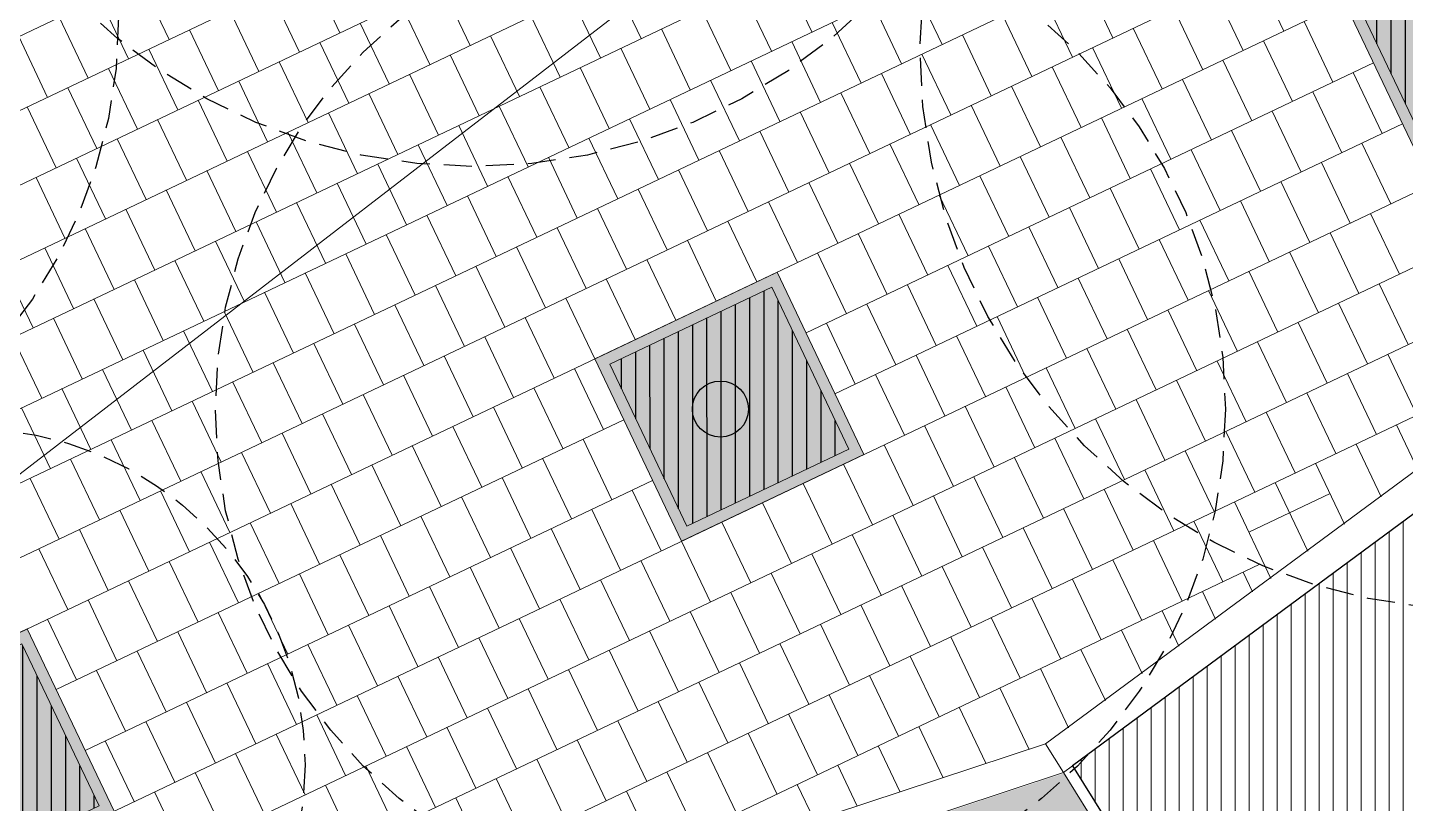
# Model space of a CAD drawing. Header units: metres. Extents: x 678805 to 1359287, y 2747329 to 5497370.
# Drawn here: x 679772.05 to 679784.33, y 2748725.15 to 2748732.07 of the extents above; entities that cross this region are included whole.
import ezdxf
from ezdxf.enums import TextEntityAlignment as Align

# ---------------------------------------------------------------- set-up
doc = ezdxf.new("R2010")
doc.units = ezdxf.units.M
doc.linetypes.add('XREF_MON_SFT_TREES$0$HIDDEN', pattern=[0.375, 0.25, -0.125])
for name, color, linetype in [('00_XREF_MON_HSC_PAVEMENT', 7, 'Continuous'), ('00_XREF_TWQ_SFT_TREES', 7, 'Continuous'), ('XREF_MON_GENERAL_LAYOUT$0$02-L-Edge Line Step -10cm', 6, 'Continuous'), ('XREF_MON_HSC_PAVEMENT$0$03-TR-Tree Pit_Green', 74, 'Continuous'), ('XREF_MON_SFT_TREES$0$SL_TREE_CANOPY', 251, 'XREF_MON_SFT_TREES$0$HIDDEN'), ('XREF_MON_SFT_TREES$0$SL_TREE_TRUNK', 251, 'Continuous')]:
    doc.layers.add(name, color=color, linetype=linetype)
for name, color, linetype, true_color in [('02-L-Waterfeatures 01', 7, 'Continuous', 0x4da6ff), ('XREF_MON_HSC_PAVEMENT$0$03-TR-Tree Pit_White', 7, 'Continuous', 0xfcfcfc), ('XREF_MON_SFT_TREES$0$SL_TREE_ACACIA_ETBAICA', 7, 'Continuous', 0x405700), ('XREF_MON_SFT_TREES$0$SL_TREE_ALBIZIA_LEBBECK', 7, 'Continuous', 0xa3a300), ('XREF_MON_SFT_TREES$0$SL_TREE_CERCIDIUM_FLORIDUM', 7, 'Continuous', 0xe0e000), ('XREF_MON_SFT_TREES$0$SL_TREE_ZIZIPHUS_SPINA', 7, 'Continuous', 0xc6d408)]:
    doc.layers.add(name, color=color, linetype=linetype, true_color=true_color)
for name, color, linetype, lineweight in [('XREF_MON_GENERAL_LAYOUT$0$02-L-Level Curves 0.50m', 33, 'Continuous', 5), ('XREF_MON_GENERAL_LAYOUT$0$02-L-Material Change', 251, 'Continuous', 5), ('XREF_MON_GENERAL_LAYOUT$0$04-BK-Tree Pit', 6, 'Continuous', 5), ('XREF_MON_HSC_PAVEMENT$0$04-BK-Tree Pit', 6, 'Continuous', 5)]:
    doc.layers.add(name, color=color, linetype=linetype, lineweight=lineweight)
for name, color, linetype, lineweight, true_color in [('XREF_MON_HSC_PAVEMENT$0$02-L-Joints-Paviment_07_Precast Concrete Blocks 60X40', 7, 'Continuous', 5, 0x999999), ('XREF_MON_HSC_PAVEMENT$0$03-TR-Pavement_02_Sealed Gravel', 7, 'Continuous', 5, 0x38321e), ('XREF_MON_HSC_PAVEMENT$0$03-TR-Pavement_06_Concrete Slab in situ', 7, 'Continuous', 9, 0xf7f7f7), ('XREF_MON_HSC_PAVEMENT$0$03-TR-Pavement_07_Precast Concrete Blocks 60X40', 7, 'Continuous', 5, 0x999999)]:
    doc.layers.add(name, color=color, linetype=linetype, lineweight=lineweight, true_color=true_color)
doc.layers.get('XREF_MON_SFT_TREES$0$SL_TREE_ACACIA_ETBAICA').off()
doc.layers.get('XREF_MON_SFT_TREES$0$SL_TREE_ALBIZIA_LEBBECK').off()
doc.layers.get('XREF_MON_SFT_TREES$0$SL_TREE_CERCIDIUM_FLORIDUM').off()
doc.layers.get('XREF_MON_SFT_TREES$0$SL_TREE_ZIZIPHUS_SPINA').off()
doc.styles.add('XREF_MON_GENERAL_LAYOUT$0$Standard', font='arial.ttf')

# ---------------------------------------------------------------- blocks, each defined once
blk = doc.blocks.new('XREF_MON_SFT_TREES$0$Albizia_lebbeck')
at = {"layer": 'XREF_MON_SFT_TREES$0$SL_TREE_CANOPY', "linetype": 'XREF_MON_SFT_TREES$0$HIDDEN'}
blk.add_circle((0, 0), 5, dxfattribs=at)
blk = doc.blocks.new('XREF_MON_SFT_TREES$0$Ziziphus_spina_christi')
at = {"layer": 'XREF_MON_SFT_TREES$0$SL_TREE_CANOPY', "linetype": 'XREF_MON_SFT_TREES$0$HIDDEN'}
blk.add_circle((0, 0), 5, dxfattribs=at)
blk = doc.blocks.new('XREF_MON_SFT_TREES$0$Acacia etbaica')
h = blk.add_hatch()
h.set_pattern_fill('ANSI31', color=256, scale=0.1)
edge = h.paths.add_edge_path()
edge.add_arc((0, 0), 3, 0, 360)
at = {"layer": 'XREF_MON_SFT_TREES$0$SL_TREE_TRUNK'}
h = blk.add_hatch(color=256, dxfattribs=at)
h.dxf.hatch_style = 1
edge = h.paths.add_edge_path()
edge.add_arc((0, 0), 0.15, 286.4511, 569.1271)
edge.add_arc((0, 0), 0.15, 209.1271, 286.4511)
at = {"layer": 'XREF_MON_SFT_TREES$0$SL_TREE_CANOPY'}
blk.add_circle((0, 0), 3, dxfattribs=at)
at = {"layer": 'XREF_MON_SFT_TREES$0$SL_TREE_TRUNK'}
blk.add_circle((0, 0), 0.15, dxfattribs=at)
blk.add_circle((0, 0), 0.15, dxfattribs=at)
blk = doc.blocks.new('XREF_MON_SFT_TREES$0$Cercidium.B')
h = blk.add_hatch()
h.set_pattern_fill('ANSI31', color=256, scale=0.1, angle=25.448)
edge = h.paths.add_edge_path()
edge.add_arc((0, 0), 4.5, 0, 360)
at = {"layer": 'XREF_MON_SFT_TREES$0$SL_TREE_TRUNK'}
h = blk.add_hatch(color=256, dxfattribs=at)
h.dxf.hatch_style = 1
edge = h.paths.add_edge_path()
edge.add_arc((0, 0), 0.25, 0, 360)
at = {"layer": 'XREF_MON_SFT_TREES$0$SL_TREE_CANOPY', "linetype": 'XREF_MON_SFT_TREES$0$HIDDEN'}
blk.add_circle((0, 0), 4.5, dxfattribs=at)
at = {"layer": 'XREF_MON_SFT_TREES$0$SL_TREE_TRUNK'}
blk.add_circle((0, 0), 0.25, dxfattribs=at)
blk = doc.blocks.new('XREF_MON_SFT_TREES$0$Cercidium.A')
h = blk.add_hatch()
h.set_pattern_fill('ANSI31', color=256, scale=0.1, angle=25.448)
edge = h.paths.add_edge_path()
edge.add_arc((0, 0), 4.5, 0, 360)
at = {"layer": 'XREF_MON_SFT_TREES$0$SL_TREE_TRUNK'}
h = blk.add_hatch(color=256, dxfattribs=at)
h.dxf.hatch_style = 1
edge = h.paths.add_edge_path()
edge.add_arc((0, 0), 0.25, 0, 360)
at = {"layer": 'XREF_MON_SFT_TREES$0$SL_TREE_CANOPY', "linetype": 'XREF_MON_SFT_TREES$0$HIDDEN'}
blk.add_circle((0, 0), 4.5, dxfattribs=at)
at = {"layer": 'XREF_MON_SFT_TREES$0$SL_TREE_TRUNK'}
blk.add_circle((0, 0), 0.25, dxfattribs=at)
blk = doc.blocks.new('XREF_MON_SFT_TREES')
at = {"layer": 'XREF_MON_SFT_TREES$0$SL_TREE_ACACIA_ETBAICA', "rotation": 25.44812939262281}
blk.add_blockref('XREF_MON_SFT_TREES$0$Acacia etbaica', (679771.524, 2748725.494), dxfattribs=at)
at = {"layer": 'XREF_MON_SFT_TREES$0$SL_TREE_ALBIZIA_LEBBECK', "rotation": 25.44812939262281}
blk.add_blockref('XREF_MON_SFT_TREES$0$Albizia_lebbeck', (679785.004, 2748731.874), dxfattribs=at)
at = {"layer": 'XREF_MON_SFT_TREES$0$SL_TREE_CERCIDIUM_FLORIDUM'}
for name, p in [('XREF_MON_SFT_TREES$0$Cercidium.B', (679768.363, 2748732.161)), ('XREF_MON_SFT_TREES$0$Cercidium.A', (679778.225, 2748728.665))]:
    blk.add_blockref(name, p, dxfattribs=at)
at = {"layer": 'XREF_MON_SFT_TREES$0$SL_TREE_ZIZIPHUS_SPINA', "rotation": 25.44812939262281}
blk.add_blockref('XREF_MON_SFT_TREES$0$Ziziphus_spina_christi', (679776.032, 2748735.827), dxfattribs=at)
blk = doc.blocks.new('XREF_MON_HSC_PAVEMENT$0$Escocell Quadrat')
at = {"layer": 'XREF_MON_HSC_PAVEMENT$0$03-TR-Tree Pit_Green'}
h = blk.add_hatch(dxfattribs=at)
h.set_pattern_fill('ANSI31', color=256, scale=0.04, angle=19.5514)
h.set_pattern_definition([(64.551379247, (-1794786.01457, -2189831.7944), (-0.114677314033, 0.0545720958565), [])])
h.paths.add_polyline_path([(-1.159, 0.359), (-2.759, 0.359), (-2.759, -1.241), (-1.159, -1.241)])
at = {"layer": 'XREF_MON_HSC_PAVEMENT$0$03-TR-Tree Pit_White'}
h = blk.add_hatch(color=256, dxfattribs=at)
h.dxf.hatch_style = 1
h.paths.add_polyline_path([(-2.859, 0.459), (-1.059, 0.459), (-1.059, -1.341), (-2.859, -1.341)])
at = {"ltscale": 0.3}
blk.add_lwpolyline([(-2.759, -1.241), (-1.159, -1.241), (-1.159, 0.359), (-2.759, 0.359)], close=True, dxfattribs=at)
blk = doc.blocks.new('XREF_MON_HSC_PAVEMENT')
at = {"layer": 'XREF_MON_HSC_PAVEMENT$0$03-TR-Pavement_02_Sealed Gravel', "linetype": 'Continuous'}
h = blk.add_hatch(dxfattribs=at)
h.set_pattern_fill('ANSI31', color=256, scale=0.0393, angle=45)
h.set_pattern_definition([(90, (652974.11672, 2717198.73223), (-0.1247775, 0), [])])
h.paths.add_polyline_path([(679798.235, 2748737.952), (679798.244, 2748737.945), (679804.727, 2748731.776), (679796.79, 2748723.502), (679788.909, 2748731.062), (679781.362, 2748725.485), (679790.88, 2748710.231), (679812.839, 2748723.898), (679802.242, 2748740.913)])
at = {"layer": 'XREF_MON_HSC_PAVEMENT$0$03-TR-Pavement_06_Concrete Slab in situ', "linetype": 'Continuous'}
h = blk.add_hatch(color=256, dxfattribs=at)
h.dxf.hatch_style = 1
h.paths.add_polyline_path([(679773.886, 2748722.975), (679781.285, 2748725.418), (679790.954, 2748709.924), (679780.371, 2748703.338)])
at = {"layer": 'XREF_MON_HSC_PAVEMENT$0$02-L-Joints-Paviment_07_Precast Concrete Blocks 60X40'}
for p, q in [((679784.173, 2748729.153), (679784.431, 2748728.611)), ((679783.812, 2748728.981), (679784.07, 2748728.439)), ((679783.451, 2748728.809), (679783.708, 2748728.268)), ((679783.089, 2748728.637), (679783.347, 2748728.096)), ((679784.25, 2748728.525), (679784.441, 2748728.124)), ((679782.728, 2748728.466), (679782.986, 2748727.924)), ((679783.889, 2748728.353), (679784.113, 2748727.882)), ((679782.367, 2748728.294), (679782.625, 2748727.752)), ((679782.006, 2748728.122), (679782.264, 2748727.58)), ((679783.528, 2748728.182), (679783.785, 2748727.64)), ((679783.167, 2748728.01), (679783.458, 2748727.398)), ((679781.645, 2748727.95), (679781.902, 2748727.408)), ((679782.934, 2748727.567), (679783.657, 2748727.911)), ((679781.283, 2748727.778), (679781.541, 2748727.236)), ((679782.805, 2748727.838), (679783.13, 2748727.156)), ((679782.444, 2748727.666), (679782.702, 2748727.124)), ((679780.922, 2748727.606), (679781.18, 2748727.064)), ((679782.083, 2748727.494), (679782.341, 2748726.952)), ((679780.561, 2748727.434), (679780.819, 2748726.893)), ((679780.2, 2748727.262), (679780.458, 2748726.721)), ((679781.722, 2748727.322), (679781.98, 2748726.78)), ((679781.361, 2748727.15), (679781.618, 2748726.609)), ((679782.883, 2748727.21), (679782.966, 2748727.035)), ((679779.839, 2748727.091), (679780.096, 2748726.549)), ((679782.521, 2748727.038), (679782.638, 2748726.793)), ((679779.477, 2748726.919), (679779.735, 2748726.377)), ((679780.999, 2748726.978), (679781.257, 2748726.437)), ((679780.638, 2748726.807), (679780.896, 2748726.265)), ((679782.16, 2748726.866), (679782.311, 2748726.55)), ((679779.116, 2748726.747), (679779.374, 2748726.205)), ((679780.277, 2748726.635), (679780.535, 2748726.093)), ((679781.799, 2748726.694), (679781.983, 2748726.308)), ((679778.755, 2748726.575), (679779.013, 2748726.033)), ((679781.438, 2748726.523), (679781.655, 2748726.066)), ((679778.394, 2748726.403), (679778.652, 2748725.861)), ((679779.916, 2748726.463), (679780.174, 2748725.921)), ((679779.555, 2748726.291), (679779.812, 2748725.749)), ((679781.077, 2748726.351), (679781.327, 2748725.824)), ((679778.033, 2748726.231), (679778.29, 2748725.689)), ((679780.715, 2748726.179), (679780.974, 2748725.636)), ((679777.671, 2748726.059), (679777.929, 2748725.517)), ((679779.193, 2748726.119), (679779.451, 2748725.577)), ((679778.832, 2748725.947), (679779.09, 2748725.405)), ((679780.354, 2748726.007), (679780.591, 2748725.51)), ((679777.31, 2748725.887), (679777.568, 2748725.346)), ((679778.471, 2748725.775), (679778.729, 2748725.234)), ((679779.993, 2748725.835), (679780.208, 2748725.383)), ((679776.949, 2748725.716), (679777.207, 2748725.174)), ((679779.632, 2748725.663), (679779.825, 2748725.257)), ((679776.588, 2748725.544), (679776.846, 2748725.002)), ((679778.11, 2748725.603), (679778.368, 2748725.062)), ((679777.749, 2748725.432), (679778.007, 2748724.89)), ((679779.271, 2748725.491), (679779.442, 2748725.13)), ((679776.227, 2748725.372), (679776.485, 2748724.83)), ((679778.909, 2748725.319), (679779.06, 2748725.004)), ((679775.866, 2748725.2), (679776.123, 2748724.658)), ((679777.388, 2748725.26), (679777.645, 2748724.718))]:
    blk.add_line(p, q, dxfattribs=at)
for points in [[(679774.578, 2748732.561), (679774.835, 2748732.019)], [(679778.782, 2748732.568), (679779.04, 2748732.026)], [(679782.987, 2748732.576), (679783.245, 2748732.034)], [(679773.056, 2748732.501), (679773.314, 2748731.959)], [(679775.738, 2748732.449), (679775.996, 2748731.907)], [(679777.26, 2748732.508), (679777.518, 2748731.967)], [(679779.943, 2748732.456), (679780.201, 2748731.914)], [(679781.465, 2748732.516), (679781.723, 2748731.974)], [(679782.626, 2748732.404), (679782.884, 2748731.862)], [(679772.695, 2748732.329), (679772.952, 2748731.787)], [(679774.216, 2748732.389), (679774.474, 2748731.847)], [(679776.899, 2748732.337), (679777.157, 2748731.795)], [(679778.421, 2748732.396), (679778.679, 2748731.855)], [(679779.582, 2748732.284), (679779.84, 2748731.742)], [(679781.104, 2748732.344), (679781.362, 2748731.802)], [(679773.855, 2748732.217), (679774.113, 2748731.675)], [(679775.377, 2748732.277), (679775.635, 2748731.735)], [(679776.538, 2748732.165), (679776.796, 2748731.623)], [(679778.06, 2748732.224), (679778.318, 2748731.683)], [(679780.743, 2748732.172), (679781.001, 2748731.63)], [(679782.265, 2748732.232), (679782.523, 2748731.69)], [(679772.333, 2748732.157), (679772.591, 2748731.615)], [(679773.494, 2748732.045), (679773.752, 2748731.503)], [(679775.016, 2748732.105), (679775.274, 2748731.563)], [(679777.699, 2748732.053), (679777.957, 2748731.511)], [(679779.221, 2748732.112), (679779.479, 2748731.571)], [(679781.904, 2748732.06), (679782.161, 2748731.518)], [(679783.426, 2748732.12), (679783.683, 2748731.578)], [(679771.972, 2748731.985), (679772.23, 2748731.443)], [(679774.655, 2748731.933), (679774.913, 2748731.391)], [(679776.177, 2748731.993), (679776.435, 2748731.451)], [(679778.86, 2748731.94), (679779.117, 2748731.399)], [(679780.382, 2748732), (679780.639, 2748731.458)], [(679783.064, 2748731.948), (679783.322, 2748731.406)], [(679773.133, 2748731.873), (679773.391, 2748731.331)], [(679775.816, 2748731.821), (679776.074, 2748731.279)], [(679777.338, 2748731.881), (679777.595, 2748731.339)], [(679780.02, 2748731.828), (679780.278, 2748731.287)], [(679781.542, 2748731.888), (679781.8, 2748731.346)], [(679772.772, 2748731.701), (679773.03, 2748731.16)], [(679774.294, 2748731.761), (679774.552, 2748731.219)], [(679776.976, 2748731.709), (679777.234, 2748731.167)], [(679778.498, 2748731.769), (679778.756, 2748731.227)], [(679781.181, 2748731.716), (679781.439, 2748731.174)], [(679782.703, 2748731.776), (679782.961, 2748731.234)], [(679773.933, 2748731.589), (679774.19, 2748731.047)], [(679775.455, 2748731.649), (679775.712, 2748731.107)], [(679778.137, 2748731.597), (679778.395, 2748731.055)], [(679779.659, 2748731.656), (679779.917, 2748731.115)], [(679780.82, 2748731.544), (679781.078, 2748731.003)], [(679782.342, 2748731.604), (679782.6, 2748731.062)], [(679783.864, 2748731.664), (679784.122, 2748731.122)], [(679772.411, 2748731.529), (679772.668, 2748730.988)], [(679775.093, 2748731.477), (679775.351, 2748730.935)], [(679776.615, 2748731.537), (679776.873, 2748730.995)], [(679777.776, 2748731.425), (679778.034, 2748730.883)], [(679779.298, 2748731.485), (679779.556, 2748730.943)], [(679781.981, 2748731.432), (679782.239, 2748730.891)], [(679783.503, 2748731.492), (679783.761, 2748730.95)], [(679772.049, 2748731.358), (679772.307, 2748730.816)], [(679773.571, 2748731.417), (679773.829, 2748730.876)], [(679774.732, 2748731.305), (679774.99, 2748730.763)], [(679776.254, 2748731.365), (679776.512, 2748730.823)], [(679778.937, 2748731.313), (679779.195, 2748730.771)], [(679780.459, 2748731.373), (679780.717, 2748730.831)], [(679783.142, 2748731.32), (679783.399, 2748730.778)], [(679773.21, 2748731.245), (679773.468, 2748730.704)], [(679775.893, 2748731.193), (679776.151, 2748730.651)], [(679777.415, 2748731.253), (679777.673, 2748730.711)], [(679780.098, 2748731.201), (679780.355, 2748730.659)], [(679781.62, 2748731.26), (679781.877, 2748730.719)], [(679772.849, 2748731.074), (679773.107, 2748730.532)], [(679774.371, 2748731.133), (679774.629, 2748730.592)], [(679777.054, 2748731.081), (679777.312, 2748730.539)], [(679778.576, 2748731.141), (679778.834, 2748730.599)], [(679781.258, 2748731.089), (679781.516, 2748730.547)], [(679782.78, 2748731.148), (679783.038, 2748730.607)], [(679774.01, 2748730.961), (679774.268, 2748730.42)], [(679775.532, 2748731.021), (679775.79, 2748730.479)], [(679778.214, 2748730.969), (679778.472, 2748730.427)], [(679779.736, 2748731.029), (679779.994, 2748730.487)], [(679782.419, 2748730.976), (679782.677, 2748730.435)], [(679783.941, 2748731.036), (679784.199, 2748730.494)], [(679772.488, 2748730.902), (679772.746, 2748730.36)], [(679775.171, 2748730.849), (679775.428, 2748730.308)], [(679776.693, 2748730.909), (679776.95, 2748730.367)], [(679779.375, 2748730.857), (679779.633, 2748730.315)], [(679780.897, 2748730.917), (679781.155, 2748730.375)], [(679783.58, 2748730.864), (679783.838, 2748730.323)], [(679772.127, 2748730.73), (679772.384, 2748730.188)], [(679773.649, 2748730.79), (679773.906, 2748730.248)], [(679776.331, 2748730.737), (679776.589, 2748730.196)], [(679777.853, 2748730.797), (679778.111, 2748730.255)], [(679779.014, 2748730.685), (679779.272, 2748730.143)], [(679780.536, 2748730.745), (679780.794, 2748730.203)], [(679782.058, 2748730.805), (679782.316, 2748730.263)], [(679783.219, 2748730.692), (679783.477, 2748730.151)], [(679773.287, 2748730.618), (679773.545, 2748730.076)], [(679774.809, 2748730.678), (679775.067, 2748730.136)], [(679775.97, 2748730.565), (679776.228, 2748730.024)], [(679777.492, 2748730.625), (679777.75, 2748730.083)], [(679780.175, 2748730.573), (679780.433, 2748730.031)], [(679781.697, 2748730.633), (679781.955, 2748730.091)], [(679772.926, 2748730.446), (679773.184, 2748729.904)], [(679774.448, 2748730.506), (679774.706, 2748729.964)], [(679777.131, 2748730.453), (679777.389, 2748729.912)], [(679778.653, 2748730.513), (679778.911, 2748729.971)], [(679781.336, 2748730.461), (679781.593, 2748729.919)], [(679782.858, 2748730.521), (679783.115, 2748729.979)], [(679774.087, 2748730.334), (679774.345, 2748729.792)], [(679775.609, 2748730.394), (679775.867, 2748729.852)], [(679778.292, 2748730.341), (679778.55, 2748729.799)], [(679779.814, 2748730.401), (679780.072, 2748729.859)], [(679782.496, 2748730.349), (679782.754, 2748729.807)], [(679784.018, 2748730.409), (679784.276, 2748729.867)], [(679772.565, 2748730.274), (679772.823, 2748729.732)], [(679775.248, 2748730.222), (679775.506, 2748729.68)], [(679776.77, 2748730.281), (679777.028, 2748729.74)], [(679779.453, 2748730.229), (679779.71, 2748729.687)], [(679780.974, 2748730.289), (679781.232, 2748729.747)], [(679783.657, 2748730.237), (679783.915, 2748729.695)], [(679772.204, 2748730.102), (679772.462, 2748729.56)], [(679773.726, 2748730.162), (679773.984, 2748729.62)], [(679776.409, 2748730.11), (679776.666, 2748729.568)], [(679777.931, 2748730.169), (679778.188, 2748729.628)], [(679780.613, 2748730.117), (679780.871, 2748729.575)], [(679782.135, 2748730.177), (679782.393, 2748729.635)], [(679773.365, 2748729.99), (679773.622, 2748729.448)], [(679774.887, 2748730.05), (679775.144, 2748729.508)], [(679777.569, 2748729.997), (679777.827, 2748729.456)], [(679779.091, 2748730.057), (679779.349, 2748729.515)], [(679781.774, 2748730.005), (679782.032, 2748729.463)], [(679783.296, 2748730.065), (679783.554, 2748729.523)], [(679771.843, 2748729.93), (679772.1, 2748729.388)], [(679774.525, 2748729.878), (679774.783, 2748729.336)], [(679776.047, 2748729.938), (679776.305, 2748729.396)], [(679777.208, 2748729.826), (679777.466, 2748729.284)], [(679780.252, 2748729.945), (679780.51, 2748729.403)], [(679781.413, 2748729.833), (679781.671, 2748729.291)], [(679782.935, 2748729.893), (679783.193, 2748729.351)], [(679773.003, 2748729.818), (679773.261, 2748729.276)], [(679774.164, 2748729.706), (679774.422, 2748729.164)], [(679775.686, 2748729.766), (679775.944, 2748729.224)], [(679779.891, 2748729.773), (679780.149, 2748729.232)], [(679782.574, 2748729.721), (679782.832, 2748729.179)], [(679784.096, 2748729.781), (679784.353, 2748729.239)], [(679772.642, 2748729.646), (679772.9, 2748729.104)], [(679775.325, 2748729.594), (679775.583, 2748729.052)], [(679776.847, 2748729.654), (679777.105, 2748729.112)], [(679779.53, 2748729.601), (679779.788, 2748729.06)], [(679781.052, 2748729.661), (679781.31, 2748729.119)], [(679783.734, 2748729.609), (679783.992, 2748729.067)], [(679772.281, 2748729.474), (679772.539, 2748728.933)], [(679773.803, 2748729.534), (679774.061, 2748728.992)], [(679776.486, 2748729.482), (679776.744, 2748728.94)], [(679780.691, 2748729.489), (679780.948, 2748728.948)], [(679782.212, 2748729.549), (679782.47, 2748729.007)], [(679773.442, 2748729.362), (679773.7, 2748728.821)], [(679774.964, 2748729.422), (679775.222, 2748728.88)], [(679779.169, 2748729.43), (679779.426, 2748728.888)], [(679781.851, 2748729.377), (679782.109, 2748728.835)], [(679783.373, 2748729.437), (679783.631, 2748728.895)], [(679771.92, 2748729.303), (679772.178, 2748728.761)], [(679774.603, 2748729.25), (679774.86, 2748728.708)], [(679776.125, 2748729.31), (679776.382, 2748728.768)], [(679780.329, 2748729.317), (679780.587, 2748728.776)], [(679783.012, 2748729.265), (679783.27, 2748728.723)], [(679773.081, 2748729.19), (679773.338, 2748728.649)], [(679775.763, 2748729.138), (679776.021, 2748728.596)], [(679779.968, 2748729.146), (679780.226, 2748728.604)], [(679781.49, 2748729.205), (679781.748, 2748728.664)], [(679782.651, 2748729.093), (679782.909, 2748728.551)], [(679772.719, 2748729.019), (679772.977, 2748728.477)], [(679774.241, 2748729.078), (679774.499, 2748728.537)], [(679775.402, 2748728.966), (679775.66, 2748728.424)], [(679776.924, 2748729.026), (679777.182, 2748728.484)], [(679779.607, 2748728.974), (679779.865, 2748728.432)], [(679781.129, 2748729.033), (679781.387, 2748728.492)], [(679772.358, 2748728.847), (679772.616, 2748728.305)], [(679773.88, 2748728.906), (679774.138, 2748728.365)], [(679776.563, 2748728.854), (679776.821, 2748728.312)], [(679780.768, 2748728.862), (679781.026, 2748728.32)], [(679782.29, 2748728.921), (679782.548, 2748728.38)], [(679773.519, 2748728.735), (679773.777, 2748728.193)], [(679775.041, 2748728.794), (679775.299, 2748728.253)], [(679781.929, 2748728.75), (679782.186, 2748728.208)], [(679771.997, 2748728.675), (679772.255, 2748728.133)], [(679774.68, 2748728.622), (679774.938, 2748728.081)], [(679776.202, 2748728.682), (679776.46, 2748728.14)], [(679780.407, 2748728.69), (679780.664, 2748728.148)], [(679773.158, 2748728.563), (679773.416, 2748728.021)], [(679775.841, 2748728.51), (679776.098, 2748727.969)], [(679780.045, 2748728.518), (679780.303, 2748727.976)], [(679781.567, 2748728.578), (679781.825, 2748728.036)], [(679772.797, 2748728.391), (679773.054, 2748727.849)], [(679774.319, 2748728.451), (679774.576, 2748727.909)], [(679777.001, 2748728.398), (679777.259, 2748727.857)], [(679781.206, 2748728.406), (679781.464, 2748727.864)], [(679773.957, 2748728.279), (679774.215, 2748727.737)], [(679775.479, 2748728.339), (679775.737, 2748727.797)], [(679779.684, 2748728.346), (679779.942, 2748727.804)], [(679780.845, 2748728.234), (679781.103, 2748727.692)], [(679772.435, 2748728.219), (679772.693, 2748727.677)], [(679773.596, 2748728.107), (679773.854, 2748727.565)], [(679775.118, 2748728.167), (679775.376, 2748727.625)], [(679776.64, 2748728.226), (679776.898, 2748727.685)], [(679779.323, 2748728.174), (679779.581, 2748727.632)], [(679772.074, 2748728.047), (679772.332, 2748727.505)], [(679774.757, 2748727.995), (679775.015, 2748727.453)], [(679776.279, 2748728.055), (679776.537, 2748727.513)], [(679778.962, 2748728.002), (679779.22, 2748727.46)], [(679780.484, 2748728.062), (679780.742, 2748727.52)], [(679773.235, 2748727.935), (679773.493, 2748727.393)], [(679775.918, 2748727.883), (679776.176, 2748727.341)], [(679777.44, 2748727.942), (679777.698, 2748727.401)], [(679780.123, 2748727.89), (679780.38, 2748727.348)], [(679772.874, 2748727.763), (679773.132, 2748727.221)], [(679774.396, 2748727.823), (679774.654, 2748727.281)], [(679777.079, 2748727.771), (679777.336, 2748727.229)], [(679778.601, 2748727.83), (679778.858, 2748727.289)], [(679774.035, 2748727.651), (679774.292, 2748727.109)], [(679775.557, 2748727.711), (679775.814, 2748727.169)], [(679778.239, 2748727.658), (679778.497, 2748727.117)], [(679779.761, 2748727.718), (679780.019, 2748727.176)], [(679772.513, 2748727.591), (679772.77, 2748727.049)], [(679775.195, 2748727.539), (679775.453, 2748726.997)], [(679776.717, 2748727.599), (679776.975, 2748727.057)], [(679779.4, 2748727.546), (679779.658, 2748727.005)], [(679772.151, 2748727.419), (679772.409, 2748726.878)], [(679773.673, 2748727.479), (679773.931, 2748726.937)], [(679776.356, 2748727.427), (679776.614, 2748726.885)], [(679777.878, 2748727.487), (679778.136, 2748726.945)], [(679779.039, 2748727.375), (679779.297, 2748726.833)], [(679773.312, 2748727.307), (679773.57, 2748726.765)], [(679774.834, 2748727.367), (679775.092, 2748726.825)], [(679775.995, 2748727.255), (679776.253, 2748726.713)], [(679777.517, 2748727.315), (679777.775, 2748726.773)], [(679772.951, 2748727.135), (679773.209, 2748726.594)], [(679774.473, 2748727.195), (679774.731, 2748726.653)], [(679777.156, 2748727.143), (679777.414, 2748726.601)], [(679778.678, 2748727.203), (679778.936, 2748726.661)], [(679774.112, 2748727.023), (679774.37, 2748726.481)], [(679775.634, 2748727.083), (679775.892, 2748726.541)], [(679778.317, 2748727.031), (679778.574, 2748726.489)], [(679772.59, 2748726.963), (679772.848, 2748726.422)], [(679775.273, 2748726.911), (679775.53, 2748726.369)], [(679776.795, 2748726.971), (679777.052, 2748726.429)], [(679772.229, 2748726.792), (679772.487, 2748726.25)], [(679773.751, 2748726.851), (679774.009, 2748726.31)], [(679776.433, 2748726.799), (679776.691, 2748726.257)], [(679777.955, 2748726.859), (679778.213, 2748726.317)], [(679773.389, 2748726.68), (679773.647, 2748726.138)], [(679774.911, 2748726.739), (679775.169, 2748726.198)], [(679777.594, 2748726.687), (679777.852, 2748726.145)], [(679774.55, 2748726.567), (679774.808, 2748726.026)], [(679776.072, 2748726.627), (679776.33, 2748726.085)], [(679777.233, 2748726.515), (679777.491, 2748725.973)], [(679773.028, 2748726.508), (679773.286, 2748725.966)], [(679774.189, 2748726.396), (679774.447, 2748725.854)], [(679775.711, 2748726.455), (679775.969, 2748725.914)], [(679772.667, 2748726.336), (679772.925, 2748725.794)], [(679775.35, 2748726.283), (679775.608, 2748725.742)], [(679776.872, 2748726.343), (679777.13, 2748725.801)], [(679773.828, 2748726.224), (679774.086, 2748725.682)], [(679776.511, 2748726.171), (679776.768, 2748725.63)], [(679773.467, 2748726.052), (679773.725, 2748725.51)], [(679774.989, 2748726.112), (679775.247, 2748725.57)], [(679774.628, 2748725.94), (679774.885, 2748725.398)], [(679776.149, 2748725.999), (679776.407, 2748725.458)], [(679773.106, 2748725.88), (679773.363, 2748725.338)], [(679775.788, 2748725.828), (679776.046, 2748725.286)], [(679772.744, 2748725.708), (679773.002, 2748725.166)], [(679774.266, 2748725.768), (679774.524, 2748725.226)], [(679775.427, 2748725.656), (679775.685, 2748725.114)], [(679773.905, 2748725.596), (679774.163, 2748725.054)], [(679773.544, 2748725.424), (679773.802, 2748724.882)], [(679775.066, 2748725.484), (679775.324, 2748724.942)], [(679774.705, 2748725.312), (679774.963, 2748724.77)], [(679773.183, 2748725.252), (679773.441, 2748724.71)]]:
    blk.add_lwpolyline(points, dxfattribs=at)
at = {"layer": 'XREF_MON_HSC_PAVEMENT$0$03-TR-Pavement_07_Precast Concrete Blocks 60X40'}
for p, q in [((679748.675, 2748720.899), (679897.138, 2748791.547)), ((679712.479, 2748703.01), (679894.644, 2748789.696)), ((679717.042, 2748704.517), (679892.149, 2748787.844)), ((679736.988, 2748713.344), (679889.655, 2748785.993)), ((679761.265, 2748724.232), (679887.16, 2748784.141)), ((679761.523, 2748723.69), (679831.614, 2748757.044)), ((679746.249, 2748715.758), (679820.602, 2748751.14)), ((679746.507, 2748715.216), (679809.59, 2748745.235)), ((679744.425, 2748713.561), (679801.437, 2748740.691)), ((679758.116, 2748718.082), (679793.858, 2748735.091)), ((679762.679, 2748719.59), (679791.331, 2748733.224)), ((679778.988, 2748729.344), (679784.045, 2748731.75)), ((679768.429, 2748721.661), (679788.805, 2748731.357)), ((679779.246, 2748728.802), (679784.302, 2748731.208)), ((679773.234, 2748723.283), (679785.482, 2748729.112)), ((679772.306, 2748726.164), (679777.363, 2748728.57)), ((679772.564, 2748725.622), (679777.62, 2748728.028)), ((679777.613, 2748724.702), (679783.031, 2748727.281))]:
    blk.add_line(p, q, dxfattribs=at)
at = {"layer": 'XREF_MON_HSC_PAVEMENT$0$04-BK-Tree Pit', "rotation": 25.44862075299672}
for p in [(679786.566, 2748733.106), (679779.884, 2748729.926), (679773.202, 2748726.746)]:
    blk.add_blockref('XREF_MON_HSC_PAVEMENT$0$Escocell Quadrat', p, dxfattribs=at)
blk = doc.blocks.new('XREF_MON_GENERAL_LAYOUT$0$Escocell Quadrat')
at = {"ltscale": 0.3}
blk.add_lwpolyline([(-2.759, -1.241), (-1.159, -1.241), (-1.159, 0.359), (-2.759, 0.359)], close=True, dxfattribs=at)
at = {"layer": 'XREF_MON_GENERAL_LAYOUT$0$02-L-Material Change', "ltscale": 0.3}
blk.add_lwpolyline([(-2.859, -1.341), (-1.059, -1.341), (-1.059, 0.459), (-2.859, 0.459)], close=True, dxfattribs=at)
blk = doc.blocks.new('XREF_MON_GENERAL_LAYOUT')
at = {"layer": 'XREF_MON_GENERAL_LAYOUT$0$02-L-Edge Line Step -10cm'}
for p, q in [((679802.243, 2748740.913), (679781.362, 2748725.485)), ((679781.362, 2748725.485), (679790.88, 2748710.231))]:
    blk.add_line(p, q, dxfattribs=at)
at = {"layer": 'XREF_MON_GENERAL_LAYOUT$0$02-L-Level Curves 0.50m', "ltscale": 0.3}
blk.add_lwpolyline([(679839.629, 2748782.536), (679845.269, 2748784.555), (679715.53, 2748684.592)], dxfattribs=at)
at = {"layer": 'XREF_MON_GENERAL_LAYOUT$0$02-L-Material Change'}
blk.add_line((679781.281, 2748725.425), (679790.954, 2748709.924), dxfattribs=at)
for points in [[(679781.122, 2748725.68), (679802.288, 2748741.32)], [(679781.281, 2748725.425), (679781.122, 2748725.68)], [(679773.886, 2748722.975), (679781.281, 2748725.425)]]:
    blk.add_lwpolyline(points, dxfattribs=at)
at = {"layer": 'XREF_MON_GENERAL_LAYOUT$0$02-L-Material Change', "ltscale": 0.3}
for points in [[(679773.792, 2748723.26), (679781.122, 2748725.68)], [(679781.281, 2748725.425), (679781.362, 2748725.485)]]:
    blk.add_lwpolyline(points, dxfattribs=at)
at = {"layer": 'XREF_MON_GENERAL_LAYOUT$0$04-BK-Tree Pit', "rotation": 25.44862075299672}
for p in [(679786.566, 2748733.106), (679779.884, 2748729.926), (679773.202, 2748726.746)]:
    blk.add_blockref('XREF_MON_GENERAL_LAYOUT$0$Escocell Quadrat', p, dxfattribs=at)
at = {"style": 'XREF_MON_GENERAL_LAYOUT$0$Standard'}
for tag, rotation, p in [('604,00', 330.2643, (679905.77, 2748776.558)), ('603,00', 330.2643, (679901.861, 2748753.477)), ('600,00', 133.826, (679944.597, 2748745.153)), ('602,00', 330.2643, (679883.319, 2748738.727)), ('601,00', 117.8906, (679920.972, 2748732.87)), ('601,00', 330.2643, (679864.777, 2748723.976)), ('600,00', 40.8833, (679777.405, 2748705.444, 1.17)), ('602,00', 330.2643, (679941.275, 2748705.483)), ('601,00', 40.8833, (679701.798, 2748703.889, 1.17)), ('598,00', 62.091, (679810.267, 2748702.619)), ('600,00', 330.2643, (679877.781, 2748691.131)), ('600,00', 19.5511, (679920.444, 2748685.496)), ('601,00', 330.2643, (679934.813, 2748683.804)), ('599,00', 330.2643, (679854.567, 2748679.061)), ('600,00', 88.3928, (679743.913, 2748675.572)), ('599,00', 20.6086, (679924.26, 2748675.216)), ('601,00', 88.3928, (679728.035, 2748671.318, -2)), ('602,00', 88.3928, (679711.826, 2748665.966, -1)), ('603,00', 88.3928, (679695.615, 2748660.611)), ('599,00', 40.8833, (679788.807, 2748655.829, 1.17)), ('601,00', 40.8833, (679627.612, 2748644.603, 1.17)), ('603,00', 41.7058, (679702.499, 2748628.484, 1.17)), ('600,00', 40.8833, (679645.925, 2748597.926, 1.17)), ('599,00', 34.2277, (679673.574, 2748555.136, 5.34))]:
    blk.add_attdef(tag, text='', height=1, rotation=rotation, dxfattribs=at).set_placement(p, align=Align.MIDDLE)
at = {"ltscale": 0.3, "style": 'XREF_MON_GENERAL_LAYOUT$0$Standard'}
for tag, rotation, p in [('603,50', 330.2643, (679911.501, 2748760.57)), ('602,50', 330.2643, (679892.865, 2748745.846)), ('600,50', 133.826, (679933.048, 2748738.729)), ('601,50', 330.2643, (679873.581, 2748731.671)), ('601,50', 101.2857, (679909.522, 2748726.945)), ('602,50', 330.2643, (679948.625, 2748713.86)), ('600,50', 39.606, (679743.243, 2748706.971)), ('600,50', 330.2643, (679880.266, 2748702.726)), ('600,50', 17.3537, (679917.615, 2748690.554)), ('599,50', 330.2643, (679867.197, 2748684.716)), ('599,50', 18.8944, (679921.71, 2748680.578)), ('599,50', 39.606, (679778.991, 2748677.241)), ('600,50', 88.3928, (679735.925, 2748673.586)), ('601,50', 88.3928, (679719.906, 2748668.581)), ('602,50', 88.3928, (679703.474, 2748663.452)), ('598,50', 330.2643, (679861.765, 2748662.397)), ('601,50', 39.606, (679610.513, 2748662.061)), ('600,00', 41.7058, (679752.308, 2748637.685)), ('601,00', 41.7058, (679736.044, 2748634.538)), ('599,00', 35.0835, (679763.043, 2748634.415, 1.17)), ('602,00', 41.7058, (679720.174, 2748633.096, 1.17)), ('600,00', 35.0835, (679747.063, 2748629.903, 1.17)), ('601,00', 35.0835, (679731.246, 2748625.239, 1.17)), ('600,50', 39.606, (679636.92, 2748621.339)), ('602,00', 35.0835, (679715.4, 2748620.639, 1.17)), ('599,50', 28.7604, (679659.482, 2748574.323))]:
    blk.add_attdef(tag, text='', height=1, rotation=rotation, dxfattribs=at).set_placement(p, align=Align.MIDDLE)

msp = doc.modelspace()

# ---------------------------------------------------------------- block references
at = {"layer": '00_XREF_MON_HSC_PAVEMENT'}
msp.add_blockref('XREF_MON_HSC_PAVEMENT', (0, 0), dxfattribs=at)
at = {"layer": '00_XREF_TWQ_SFT_TREES'}
msp.add_blockref('XREF_MON_SFT_TREES', (0, 0), dxfattribs=at)
at = {"layer": '02-L-Waterfeatures 01', "color": 18, "true_color": 0x000000}
msp.add_blockref('XREF_MON_GENERAL_LAYOUT', (0, 0), dxfattribs=at)

doc.saveas('drawing.dxf')
